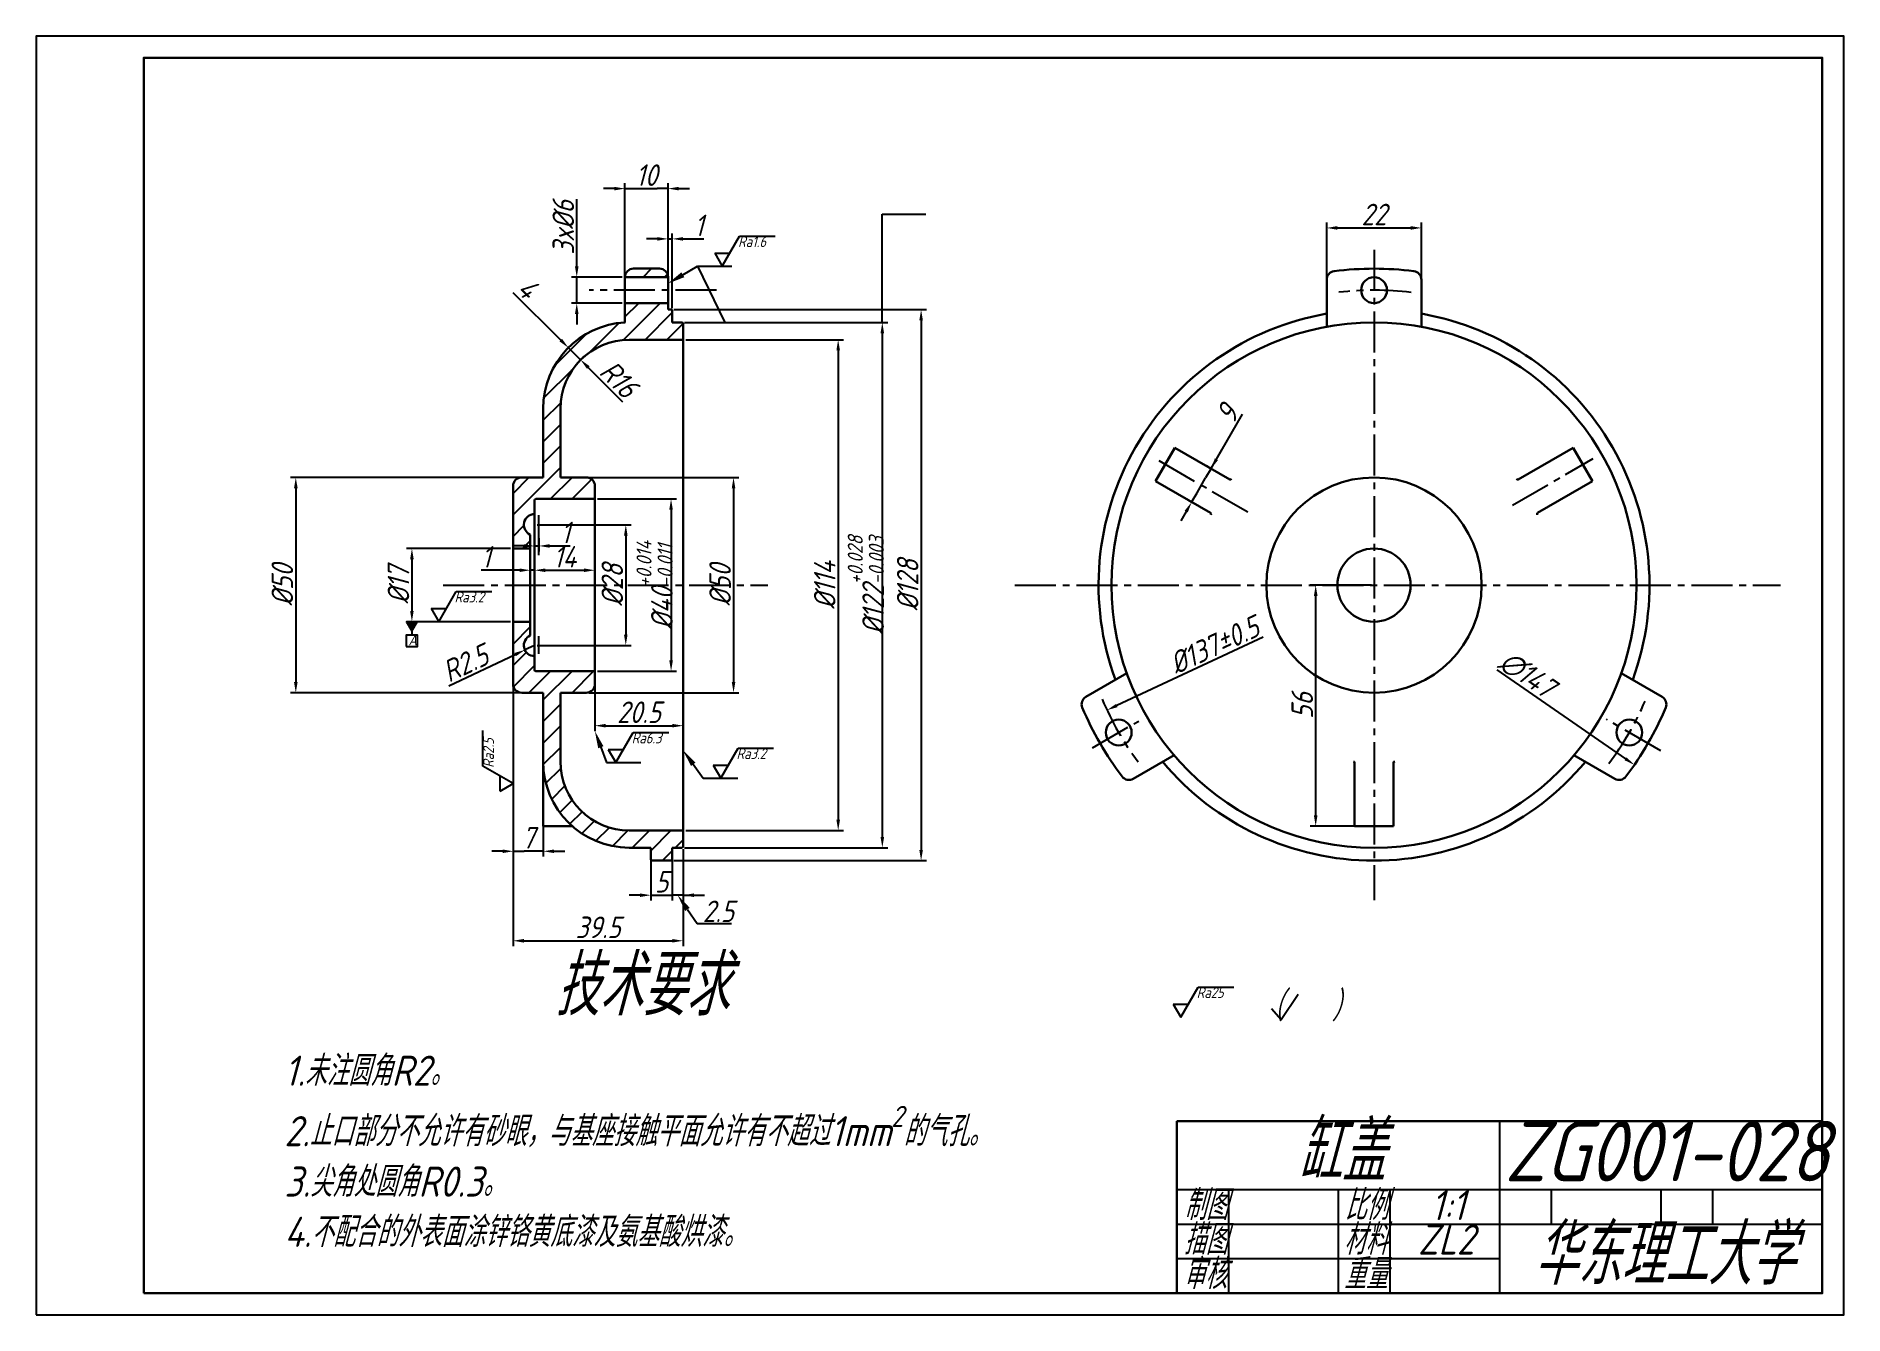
# Model space of a CAD drawing. Header units: millimetres. Extents: x 0 to 420, y 0 to 297.
import ezdxf
from ezdxf import colors
from ezdxf.entities.mleader import LeaderData, LeaderLine
from ezdxf.math import Vec2, Vec3

# ---------------------------------------------------------------- set-up
doc = ezdxf.new("R2010")
doc.units = ezdxf.units.MM
doc.linetypes.add('CENTER2', pattern=[28.575, 19.05, -3.175, 3.175, -3.175])
for name, color, linetype in [('尺寸', 5, 'Continuous'), ('点划线', 4, 'CENTER2'), ('细实线', 1, 'Continuous')]:
    doc.layers.add(name, color=color, linetype=linetype)
doc.layers.add('粗实线', color=7, linetype='Continuous', lineweight=30)
doc.styles.get("Standard").update_dxf_attribs({"font": 'arial.ttf'})
doc.styles.add('WZYS_1_10152144', font='gbeitc.shx', dxfattribs={"bigfont": 'gbcbig.shx'})
doc.dimstyles.new('BZYS_1_10152144', dxfattribs={"dimtxt": 5, "dimasz": 2.5, "dimexe": 1.25, "dimexo": 0.625, "dimtad": 1, "dimdec": 0, "dimdsep": 46, "dimtxsty": 'WZYS_1_10152144', "dimcen": 2.5, "dimadec": 0, "dimazin": 0, "dimtfac": 1, "dimtdec": 0, "dimtmove": 0, "dimatfit": 3, "dimfxl": 1, "dimarcsym": 0})

# ---------------------------------------------------------------- blocks, each defined once
blk = doc.blocks.new('*U4')
at = {"layer": '粗实线', "ltscale": 0.5}
for p, q in [((-4.5, -7.5), (-4.5, 7.2)), ((4.5, -7.5), (4.5, 7.2)), ((-4.5, -7.5), (4.5, -7.5))]:
    blk.add_line(p, q, dxfattribs=at)
for centre, start, end in [((-4.8, 7.2), 0, 90), ((4.8, 7.2), 90, 180)]:
    blk.add_arc(centre, 0.3, start, end, dxfattribs=at)
blk = doc.blocks.new('*U5')
at = {"layer": '粗实线', "color": 0, "linetype": 'ByBlock', "lineweight": -2, "transparency": 16777216}
for p, rotation in [((268.84, 193.75), 240), ((352.84, 193.75), 120)]:
    blk.add_blockref('*U4', p, dxfattribs=dict(at, rotation=rotation))
blk.add_blockref('*U4', (310.84, 121), dxfattribs=at)
blk = doc.blocks.new('*D6')
at = {"layer": 'Defpoints', "color": 0, "ltscale": 0.5, "transparency": 16777216}
for p in [(321.84, 252.46), (299.84, 238.96), (321.84, 238.96)]:
    blk.add_point(p, dxfattribs=at)
at = {"layer": '尺寸', "color": 0, "lineweight": -2, "ltscale": 0.5, "transparency": 16777216}
for p, q in [((299.84, 239.58), (299.84, 253.71)), ((302.34, 252.46), (319.34, 252.46)), ((321.84, 239.58), (321.84, 253.71))]:
    blk.add_line(p, q, dxfattribs=at)
at = {"layer": '尺寸', "color": 0, "ltscale": 0.5, "transparency": 16777216}
for points in [[(302.34, 252.88), (302.34, 252.04), (299.84, 252.46)], [(319.34, 252.88), (319.34, 252.04), (321.84, 252.46)]]:
    blk.add_solid(points, dxfattribs=at)
at = {"layer": '尺寸', "color": 0, "ltscale": 0.5, "transparency": 16777216, "insert": (310.84, 255.58), "char_height": 5, "attachment_point": 5, "style": 'WZYS_1_10152144'}
blk.add_mtext('22', dxfattribs=at)
blk = doc.blocks.new('*D9')
at = {"layer": 'Defpoints', "color": 0, "ltscale": 0.5, "transparency": 16777216}
for p in [(273.72, 196.12), (268.47, 188.76), (269.22, 188.33)]:
    blk.add_point(p, dxfattribs=at)
at = {"layer": '尺寸', "color": 0, "lineweight": -2, "ltscale": 0.5, "transparency": 16777216}
for p, q in [((272.97, 196.55), (280.27, 209.19)), ((274.22, 198.72), (275.47, 200.88)), ((269.72, 190.92), (271.72, 194.39)), ((272.97, 196.55), (271.72, 194.39)), ((273.18, 196.43), (271.89, 197.18)), ((268.68, 188.64), (267.39, 189.38)), ((268.47, 188.76), (269.72, 190.92)), ((267.22, 186.59), (265.97, 184.43))]:
    blk.add_line(p, q, dxfattribs=at)
at = {"layer": '尺寸', "color": 0, "ltscale": 0.5, "transparency": 16777216}
for points in [[(273.86, 198.93), (274.58, 198.51), (272.97, 196.55)], [(266.86, 186.8), (267.58, 186.39), (268.47, 188.76)]]:
    blk.add_solid(points, dxfattribs=at)
at = {"layer": '尺寸', "color": 0, "ltscale": 0.5, "transparency": 16777216, "insert": (276.73, 209.3), "char_height": 5, "attachment_point": 5, "rotation": 60, "style": 'WZYS_1_10152144'}
blk.add_mtext('9', dxfattribs=at)
blk = doc.blocks.new('*D10')
at = {"layer": 'Defpoints', "color": 0, "ltscale": 0.5, "transparency": 16777216}
for p in [(372.88, 198.54), (248.8, 140.45)]:
    blk.add_point(p, dxfattribs=at)
at = {"layer": '尺寸', "color": 0, "lineweight": -2, "ltscale": 0.5, "transparency": 16777216}
blk.add_line((285.09, 157.44), (251.07, 141.51), dxfattribs=at)
at = {"layer": '尺寸', "color": 0, "ltscale": 0.5, "transparency": 16777216}
blk.add_solid([(250.89, 141.89), (251.24, 141.14), (248.8, 140.45)], dxfattribs=at)
at = {"layer": '尺寸', "color": 0, "ltscale": 0.5, "transparency": 16777216, "insert": (273.72, 155.57), "char_height": 5, "attachment_point": 5, "rotation": 25.0841, "style": 'WZYS_1_10152144'}
blk.add_mtext('%%C137%%P0.5', dxfattribs=at)
blk = doc.blocks.new('*D11')
at = {"layer": 'Defpoints', "color": 0, "ltscale": 0.5, "transparency": 16777216}
for p in [(297.29, 169.5), (310.84, 169.5), (310.84, 113.5)]:
    blk.add_point(p, dxfattribs=at)
at = {"layer": '尺寸', "color": 0, "lineweight": -2, "ltscale": 0.5, "transparency": 16777216}
for p, q in [((310.22, 169.5), (296.04, 169.5)), ((297.29, 116), (297.29, 167)), ((310.22, 113.5), (296.04, 113.5))]:
    blk.add_line(p, q, dxfattribs=at)
at = {"layer": '尺寸', "color": 0, "ltscale": 0.5, "transparency": 16777216}
for points in [[(296.87, 167), (297.71, 167), (297.29, 169.5)], [(296.87, 116), (297.71, 116), (297.29, 113.5)]]:
    blk.add_solid(points, dxfattribs=at)
at = {"layer": '尺寸', "color": 0, "ltscale": 0.5, "transparency": 16777216, "insert": (294.16, 141.5), "char_height": 5, "attachment_point": 5, "rotation": 90, "style": 'WZYS_1_10152144'}
blk.add_mtext('56', dxfattribs=at)
blk = doc.blocks.new('*D12')
at = {"layer": 'Defpoints', "color": 0, "ltscale": 0.5, "transparency": 16777216}
for p in [(250.35, 211.25), (371.33, 127.74)]:
    blk.add_point(p, dxfattribs=at)
at = {"layer": '尺寸', "color": 0, "lineweight": -2, "ltscale": 0.5, "transparency": 16777216}
blk.add_line((339.39, 149.79), (369.27, 129.16), dxfattribs=at)
at = {"layer": '尺寸', "color": 0, "ltscale": 0.5, "transparency": 16777216}
blk.add_solid([(369.51, 129.5), (369.04, 128.82), (371.33, 127.74)], dxfattribs=at)
at = {"layer": '尺寸', "color": 0, "ltscale": 0.5, "transparency": 16777216, "insert": (346.39, 148.75), "char_height": 5, "attachment_point": 5, "rotation": 325.3826, "style": 'WZYS_1_10152144'}
blk.add_mtext('∅147', dxfattribs=at)
blk = doc.blocks.new('表面粗糙度')
at = {"layer": '尺寸', "ltscale": 0.5}
for p, q in [((0, 0), (4.04, 7)), ((4.04, 7), (12.31, 7)), ((-1.75, 3.03), (1.75, 3.03)), ((-1.75, 3.03), (0, 0))]:
    blk.add_line(p, q, dxfattribs=at)
at = {"layer": '尺寸', "ltscale": 0.5, "style": 'WZYS_1_10152144'}
blk.add_attdef('RA', (3.68, 4.46), '', height=2.5, dxfattribs=at)
blk = doc.blocks.new('*D14')
at = {"layer": 'Defpoints', "color": 0, "ltscale": 0.5, "transparency": 16777216}
for p in [(146.81, 261.59), (136.81, 238), (146.81, 238)]:
    blk.add_point(p, dxfattribs=at)
at = {"layer": '尺寸', "color": 0, "lineweight": -2, "ltscale": 0.5, "transparency": 16777216}
for p, q in [((134.31, 261.59), (131.81, 261.59)), ((136.81, 238.62), (136.81, 262.84)), ((136.81, 261.59), (139.31, 261.59)), ((139.31, 261.59), (144.31, 261.59)), ((146.81, 261.59), (144.31, 261.59)), ((146.81, 238.62), (146.81, 262.84)), ((149.31, 261.59), (151.81, 261.59))]:
    blk.add_line(p, q, dxfattribs=at)
at = {"layer": '尺寸', "color": 0, "ltscale": 0.5, "transparency": 16777216}
for points in [[(134.31, 262.01), (134.31, 261.17), (136.81, 261.59)], [(149.31, 262.01), (149.31, 261.17), (146.81, 261.59)]]:
    blk.add_solid(points, dxfattribs=at)
at = {"layer": '尺寸', "color": 0, "ltscale": 0.5, "transparency": 16777216, "insert": (141.81, 264.72), "char_height": 5, "attachment_point": 5, "style": 'WZYS_1_10152144'}
blk.add_mtext('10', dxfattribs=at)
blk = doc.blocks.new('*D15')
at = {"layer": 'Defpoints', "color": 0, "ltscale": 0.5, "transparency": 16777216}
for p in [(146.81, 249.91), (146.81, 234.19), (147.81, 233.2)]:
    blk.add_point(p, dxfattribs=at)
at = {"layer": '尺寸', "color": 0, "lineweight": -2, "ltscale": 0.5, "transparency": 16777216}
for p, q in [((144.31, 249.91), (141.81, 249.91)), ((146.81, 234.81), (146.81, 251.16)), ((146.81, 249.91), (147.81, 249.91)), ((147.81, 233.82), (147.81, 251.16)), ((150.31, 249.91), (155.1, 249.91))]:
    blk.add_line(p, q, dxfattribs=at)
at = {"layer": '尺寸', "color": 0, "ltscale": 0.5, "transparency": 16777216}
for points in [[(144.31, 250.33), (144.31, 249.5), (146.81, 249.91)], [(150.31, 250.33), (150.31, 249.5), (147.81, 249.91)]]:
    blk.add_solid(points, dxfattribs=at)
at = {"layer": '尺寸', "color": 0, "ltscale": 0.5, "transparency": 16777216, "insert": (153.96, 253.04), "char_height": 5, "attachment_point": 5, "style": 'WZYS_1_10152144'}
blk.add_mtext('1', dxfattribs=at)
blk = doc.blocks.new('*D16')
at = {"layer": 'Defpoints', "color": 0, "ltscale": 0.5, "transparency": 16777216}
for p in [(136.81, 241), (125.6, 235), (136.81, 235)]:
    blk.add_point(p, dxfattribs=at)
at = {"layer": '尺寸', "color": 0, "lineweight": -2, "ltscale": 0.5, "transparency": 16777216}
for p, q in [((125.6, 243.5), (125.6, 259.12)), ((136.19, 241), (124.35, 241)), ((125.6, 235), (125.6, 241)), ((136.19, 235), (124.35, 235)), ((125.6, 232.5), (125.6, 230))]:
    blk.add_line(p, q, dxfattribs=at)
at = {"layer": '尺寸', "color": 0, "ltscale": 0.5, "transparency": 16777216}
for points in [[(125.19, 243.5), (126.02, 243.5), (125.6, 241)], [(125.19, 232.5), (126.02, 232.5), (125.6, 235)]]:
    blk.add_solid(points, dxfattribs=at)
at = {"layer": '尺寸', "color": 0, "ltscale": 0.5, "transparency": 16777216, "insert": (122.48, 252.56), "char_height": 5, "attachment_point": 5, "rotation": 90, "style": 'WZYS_1_10152144'}
blk.add_mtext('3x%%C6', dxfattribs=at)
blk = doc.blocks.new('*D17')
at = {"layer": 'Defpoints', "color": 0, "ltscale": 0.5, "transparency": 16777216}
for p in [(126.52, 221.83), (137.81, 210.5)]:
    blk.add_point(p, dxfattribs=at)
at = {"layer": '尺寸', "color": 0, "lineweight": -2, "ltscale": 0.5, "transparency": 16777216}
blk.add_line((136.3, 212.02), (128.29, 220.06), dxfattribs=at)
at = {"layer": '尺寸', "color": 0, "ltscale": 0.5, "transparency": 16777216}
blk.add_solid([(128.58, 220.36), (127.99, 219.77), (126.52, 221.83)], dxfattribs=at)
at = {"layer": '尺寸', "color": 0, "ltscale": 0.5, "transparency": 16777216, "insert": (135.39, 217.36), "char_height": 5, "attachment_point": 5, "rotation": 314.8691, "style": 'WZYS_1_10152144'}
blk.add_mtext('R16', dxfattribs=at)
blk = doc.blocks.new('*D18')
at = {"layer": 'Defpoints', "color": 0, "ltscale": 0.5, "transparency": 16777216}
for p in [(123.67, 224.63), (123.67, 224.63), (126.5, 221.81)]:
    blk.add_point(p, dxfattribs=at)
at = {"layer": '尺寸', "color": 0, "lineweight": -2, "ltscale": 0.5, "transparency": 16777216}
for p, q in [((121.9, 226.4), (110.85, 237.42)), ((126.5, 221.81), (123.67, 224.63)), ((124.11, 225.08), (124.55, 225.52)), ((126.94, 222.25), (127.38, 222.69)), ((128.27, 220.04), (130.04, 218.28))]:
    blk.add_line(p, q, dxfattribs=at)
at = {"layer": '尺寸', "color": 0, "ltscale": 0.5, "transparency": 16777216}
for points in [[(122.19, 226.69), (121.6, 226.1), (123.67, 224.63)], [(128.56, 220.34), (127.97, 219.75), (126.5, 221.81)]]:
    blk.add_solid(points, dxfattribs=at)
at = {"layer": '尺寸', "color": 0, "ltscale": 0.5, "transparency": 16777216, "insert": (114.23, 238.46), "char_height": 5, "attachment_point": 5, "rotation": 315.069, "style": 'WZYS_1_10152144'}
blk.add_mtext('4', dxfattribs=at)
blk = doc.blocks.new('*D19')
at = {"layer": 'Defpoints', "color": 0, "ltscale": 0.5, "transparency": 16777216}
for p in [(147.51, 233.5), (147.51, 105.5), (205.61, 105.5)]:
    blk.add_point(p, dxfattribs=at)
at = {"layer": '尺寸', "color": 0, "lineweight": -2, "ltscale": 0.5, "transparency": 16777216}
for p, q in [((148.14, 233.5), (206.86, 233.5)), ((205.61, 231), (205.61, 108)), ((148.14, 105.5), (206.86, 105.5))]:
    blk.add_line(p, q, dxfattribs=at)
at = {"layer": '尺寸', "color": 0, "ltscale": 0.5, "transparency": 16777216}
for points in [[(205.2, 231), (206.03, 231), (205.61, 233.5)], [(205.2, 108), (206.03, 108), (205.61, 105.5)]]:
    blk.add_solid(points, dxfattribs=at)
at = {"layer": '尺寸', "color": 0, "ltscale": 0.5, "transparency": 16777216, "insert": (202.49, 169.5), "char_height": 5, "attachment_point": 5, "rotation": 90, "style": 'WZYS_1_10152144'}
blk.add_mtext('%%C128', dxfattribs=at)
blk = doc.blocks.new('*D20')
at = {"layer": 'Defpoints', "color": 0, "ltscale": 0.5, "transparency": 16777216}
for p in [(150.01, 230.5), (150.01, 108.5), (196.6, 108.5)]:
    blk.add_point(p, dxfattribs=at)
at = {"layer": '尺寸', "color": 0, "lineweight": -2, "ltscale": 0.5, "transparency": 16777216}
for p, q in [((150.64, 230.5), (197.85, 230.5)), ((196.6, 228), (196.6, 111)), ((150.64, 108.5), (197.85, 108.5))]:
    blk.add_line(p, q, dxfattribs=at)
at = {"layer": '尺寸', "color": 0, "ltscale": 0.5, "transparency": 16777216}
for points in [[(196.18, 228), (197.01, 228), (196.6, 230.5)], [(196.18, 111), (197.01, 111), (196.6, 108.5)]]:
    blk.add_solid(points, dxfattribs=at)
at = {"layer": '尺寸', "color": 0, "ltscale": 0.5, "transparency": 16777216, "insert": (192.76, 169.5), "char_height": 5, "attachment_point": 5, "rotation": 90, "style": 'WZYS_1_10152144'}
blk.add_mtext('%%C122{\\H0.7x;\\S+0.028^ -0.003;}', dxfattribs=at)
blk = doc.blocks.new('*D21')
at = {"layer": 'Defpoints', "color": 0, "ltscale": 0.5, "transparency": 16777216}
for p in [(150.31, 226.5), (150.31, 112.5), (186.34, 112.5)]:
    blk.add_point(p, dxfattribs=at)
at = {"layer": '尺寸', "color": 0, "lineweight": -2, "ltscale": 0.5, "transparency": 16777216}
for p, q in [((150.94, 226.5), (187.59, 226.5)), ((186.34, 224), (186.34, 115)), ((150.94, 112.5), (187.59, 112.5))]:
    blk.add_line(p, q, dxfattribs=at)
at = {"layer": '尺寸', "color": 0, "ltscale": 0.5, "transparency": 16777216}
for points in [[(185.93, 224), (186.76, 224), (186.34, 226.5)], [(185.93, 115), (186.76, 115), (186.34, 112.5)]]:
    blk.add_solid(points, dxfattribs=at)
at = {"layer": '尺寸', "color": 0, "ltscale": 0.5, "transparency": 16777216, "insert": (183.22, 169.5), "char_height": 5, "attachment_point": 5, "rotation": 90, "style": 'WZYS_1_10152144'}
blk.add_mtext('%%C114', dxfattribs=at)
blk = doc.blocks.new('*D22')
at = {"layer": 'Defpoints', "color": 0, "ltscale": 0.5, "transparency": 16777216}
for p in [(127.81, 194.5), (127.81, 144.5), (162.03, 144.5)]:
    blk.add_point(p, dxfattribs=at)
at = {"layer": '尺寸', "color": 0, "lineweight": -2, "ltscale": 0.5, "transparency": 16777216}
for p, q in [((128.44, 194.5), (163.28, 194.5)), ((162.03, 192), (162.03, 147)), ((128.44, 144.5), (163.28, 144.5))]:
    blk.add_line(p, q, dxfattribs=at)
at = {"layer": '尺寸', "color": 0, "ltscale": 0.5, "transparency": 16777216}
for points in [[(161.62, 192), (162.45, 192), (162.03, 194.5)], [(161.62, 147), (162.45, 147), (162.03, 144.5)]]:
    blk.add_solid(points, dxfattribs=at)
at = {"layer": '尺寸', "color": 0, "ltscale": 0.5, "transparency": 16777216, "insert": (158.91, 169.5), "char_height": 5, "attachment_point": 5, "rotation": 90, "style": 'WZYS_1_10152144'}
blk.add_mtext('%%C50', dxfattribs=at)
blk = doc.blocks.new('*D23')
at = {"layer": 'Defpoints', "color": 0, "ltscale": 0.5, "transparency": 16777216}
for p in [(129.81, 189.5), (129.81, 149.5), (147.52, 149.5)]:
    blk.add_point(p, dxfattribs=at)
at = {"layer": '尺寸', "color": 0, "lineweight": -2, "ltscale": 0.5, "transparency": 16777216}
for p, q in [((130.44, 189.5), (148.77, 189.5)), ((147.52, 187), (147.52, 152)), ((130.44, 149.5), (148.77, 149.5))]:
    blk.add_line(p, q, dxfattribs=at)
at = {"layer": '尺寸', "color": 0, "ltscale": 0.5, "transparency": 16777216}
for points in [[(147.1, 187), (147.93, 187), (147.52, 189.5)], [(147.1, 152), (147.93, 152), (147.52, 149.5)]]:
    blk.add_solid(points, dxfattribs=at)
at = {"layer": '尺寸', "color": 0, "ltscale": 0.5, "transparency": 16777216, "insert": (143.68, 169.5), "char_height": 5, "attachment_point": 5, "rotation": 90, "style": 'WZYS_1_10152144'}
blk.add_mtext('%%C40{\\H0.7x;\\S+0.014^ -0.011;}', dxfattribs=at)
blk = doc.blocks.new('*D24')
at = {"layer": 'Defpoints', "color": 0, "ltscale": 0.5, "transparency": 16777216}
for p in [(115.81, 183.5), (115.81, 155.5), (137, 155.5)]:
    blk.add_point(p, dxfattribs=at)
at = {"layer": '尺寸', "color": 0, "lineweight": -2, "ltscale": 0.5, "transparency": 16777216}
for p, q in [((116.44, 183.5), (138.25, 183.5)), ((137, 181), (137, 158)), ((116.44, 155.5), (138.25, 155.5))]:
    blk.add_line(p, q, dxfattribs=at)
at = {"layer": '尺寸', "color": 0, "ltscale": 0.5, "transparency": 16777216}
for points in [[(136.58, 181), (137.41, 181), (137, 183.5)], [(136.58, 158), (137.41, 158), (137, 155.5)]]:
    blk.add_solid(points, dxfattribs=at)
at = {"layer": '尺寸', "color": 0, "ltscale": 0.5, "transparency": 16777216, "insert": (133.87, 169.5), "char_height": 5, "attachment_point": 5, "rotation": 90, "style": 'WZYS_1_10152144'}
blk.add_mtext('%%C28', dxfattribs=at)
blk = doc.blocks.new('*D25')
at = {"layer": 'Defpoints', "color": 0, "ltscale": 0.5, "transparency": 16777216}
for p in [(115.81, 173.59), (129.81, 173.59), (129.81, 172.95)]:
    blk.add_point(p, dxfattribs=at)
at = {"layer": '尺寸', "color": 0, "lineweight": -2, "ltscale": 0.5, "transparency": 16777216}
for p, q in [((115.81, 172.96), (115.81, 171.7)), ((118.31, 172.95), (127.31, 172.95)), ((129.81, 172.96), (129.81, 171.7))]:
    blk.add_line(p, q, dxfattribs=at)
at = {"layer": '尺寸', "color": 0, "ltscale": 0.5, "transparency": 16777216}
for points in [[(118.31, 173.36), (118.31, 172.53), (115.81, 172.95)], [(127.31, 173.36), (127.31, 172.53), (129.81, 172.95)]]:
    blk.add_solid(points, dxfattribs=at)
at = {"layer": '尺寸', "color": 0, "ltscale": 0.5, "transparency": 16777216, "insert": (122.81, 176.07), "char_height": 5, "attachment_point": 5, "style": 'WZYS_1_10152144'}
blk.add_mtext('14', dxfattribs=at)
blk = doc.blocks.new('*D26')
at = {"layer": 'Defpoints', "color": 0, "ltscale": 0.5, "transparency": 16777216}
for p in [(114.81, 172.95), (114.81, 172.95), (115.81, 172.95)]:
    blk.add_point(p, dxfattribs=at)
at = {"layer": '尺寸', "color": 0, "lineweight": -2, "ltscale": 0.5, "transparency": 16777216}
for p, q in [((112.31, 172.95), (103.38, 172.95)), ((114.81, 173.57), (114.81, 174.2)), ((115.81, 172.95), (114.81, 172.95)), ((115.81, 173.57), (115.81, 174.2)), ((118.31, 172.95), (120.81, 172.95))]:
    blk.add_line(p, q, dxfattribs=at)
at = {"layer": '尺寸', "color": 0, "ltscale": 0.5, "transparency": 16777216}
for points in [[(112.31, 173.36), (112.31, 172.53), (114.81, 172.95)], [(118.31, 173.36), (118.31, 172.53), (115.81, 172.95)]]:
    blk.add_solid(points, dxfattribs=at)
at = {"layer": '尺寸', "color": 0, "ltscale": 0.5, "transparency": 16777216, "insert": (104.53, 176.07), "char_height": 5, "attachment_point": 5, "style": 'WZYS_1_10152144'}
blk.add_mtext('1', dxfattribs=at)
blk = doc.blocks.new('*D27')
at = {"layer": 'Defpoints', "color": 0, "ltscale": 0.5, "transparency": 16777216}
for p in [(110.81, 178), (87.3, 161), (110.81, 161)]:
    blk.add_point(p, dxfattribs=at)
at = {"layer": '尺寸', "color": 0, "lineweight": -2, "ltscale": 0.5, "transparency": 16777216}
for p, q in [((110.19, 178), (86.05, 178)), ((87.3, 175.5), (87.3, 163.5)), ((110.19, 161), (86.05, 161))]:
    blk.add_line(p, q, dxfattribs=at)
at = {"layer": '尺寸', "color": 0, "ltscale": 0.5, "transparency": 16777216}
for points in [[(86.89, 175.5), (87.72, 175.5), (87.3, 178)], [(86.89, 163.5), (87.72, 163.5), (87.3, 161)]]:
    blk.add_solid(points, dxfattribs=at)
at = {"layer": '尺寸', "color": 0, "ltscale": 0.5, "transparency": 16777216, "insert": (84.18, 169.5), "char_height": 5, "attachment_point": 5, "rotation": 90, "style": 'WZYS_1_10152144'}
blk.add_mtext('%%C17', dxfattribs=at)
blk = doc.blocks.new('*D28')
at = {"layer": 'Defpoints', "color": 0, "ltscale": 0.5, "transparency": 16777216}
for p in [(115.81, 155.5), (113.55, 154.43)]:
    blk.add_point(p, dxfattribs=at)
at = {"layer": '尺寸', "color": 0, "lineweight": -2, "ltscale": 0.5, "transparency": 16777216}
for p, q in [((115.81, 155.5), (113.55, 154.43)), ((95.91, 146.1), (111.29, 153.36))]:
    blk.add_line(p, q, dxfattribs=at)
at = {"layer": '尺寸', "color": 0, "ltscale": 0.5, "transparency": 16777216}
blk.add_solid([(111.11, 153.74), (111.47, 152.98), (113.55, 154.43)], dxfattribs=at)
at = {"layer": '尺寸', "color": 0, "ltscale": 0.5, "transparency": 16777216, "insert": (99.71, 151.35), "char_height": 5, "attachment_point": 5, "rotation": 25.2624, "style": 'WZYS_1_10152144'}
blk.add_mtext('R2.5', dxfattribs=at)
blk = doc.blocks.new('*D29')
at = {"layer": 'Defpoints', "color": 0, "ltscale": 0.5, "transparency": 16777216}
for p in [(110.86, 146.05), (117.81, 115.62), (110.86, 107.67)]:
    blk.add_point(p, dxfattribs=at)
at = {"layer": '尺寸', "color": 0, "lineweight": -2, "ltscale": 0.5, "transparency": 16777216}
for p, q in [((110.86, 145.42), (110.86, 106.42)), ((117.81, 114.99), (117.81, 106.42)), ((108.36, 107.67), (105.86, 107.67)), ((110.86, 107.67), (113.36, 107.67)), ((115.31, 107.67), (113.36, 107.67)), ((117.81, 107.67), (115.31, 107.67)), ((120.31, 107.67), (122.81, 107.67))]:
    blk.add_line(p, q, dxfattribs=at)
at = {"layer": '尺寸', "color": 0, "ltscale": 0.5, "transparency": 16777216}
for points in [[(108.36, 108.09), (108.36, 107.26), (110.86, 107.67)], [(120.31, 108.09), (120.31, 107.26), (117.81, 107.67)]]:
    blk.add_solid(points, dxfattribs=at)
at = {"layer": '尺寸', "color": 0, "ltscale": 0.5, "transparency": 16777216, "insert": (114.34, 110.8), "char_height": 5, "attachment_point": 5, "style": 'WZYS_1_10152144'}
blk.add_mtext('7', dxfattribs=at)
blk = doc.blocks.new('*D30')
at = {"layer": 'Defpoints', "color": 0, "ltscale": 0.5, "transparency": 16777216}
for p in [(110.81, 146.5), (150.31, 108.8), (150.31, 86.88)]:
    blk.add_point(p, dxfattribs=at)
at = {"layer": '尺寸', "color": 0, "lineweight": -2, "ltscale": 0.5, "transparency": 16777216}
for p, q in [((110.81, 145.87), (110.81, 85.63)), ((150.31, 108.17), (150.31, 85.63)), ((113.31, 86.88), (147.81, 86.88))]:
    blk.add_line(p, q, dxfattribs=at)
at = {"layer": '尺寸', "color": 0, "ltscale": 0.5, "transparency": 16777216}
for points in [[(113.31, 87.3), (113.31, 86.47), (110.81, 86.88)], [(147.81, 87.3), (147.81, 86.47), (150.31, 86.88)]]:
    blk.add_solid(points, dxfattribs=at)
at = {"layer": '尺寸', "color": 0, "ltscale": 0.5, "transparency": 16777216, "insert": (130.56, 90.01), "char_height": 5, "attachment_point": 5, "style": 'WZYS_1_10152144'}
blk.add_mtext('39.5', dxfattribs=at)
blk = doc.blocks.new('*D33')
at = {"layer": 'Defpoints', "color": 0, "ltscale": 0.5, "transparency": 16777216}
for p in [(129.81, 147.63), (150.31, 147.63), (150.31, 136.84)]:
    blk.add_point(p, dxfattribs=at)
at = {"layer": '尺寸', "color": 0, "lineweight": -2, "ltscale": 0.5, "transparency": 16777216}
for p, q in [((129.81, 147), (129.81, 135.59)), ((150.31, 147), (150.31, 135.59)), ((132.31, 136.84), (147.81, 136.84))]:
    blk.add_line(p, q, dxfattribs=at)
at = {"layer": '尺寸', "color": 0, "ltscale": 0.5, "transparency": 16777216}
for points in [[(132.31, 137.26), (132.31, 136.43), (129.81, 136.84)], [(147.81, 137.26), (147.81, 136.43), (150.31, 136.84)]]:
    blk.add_solid(points, dxfattribs=at)
at = {"layer": '尺寸', "color": 0, "ltscale": 0.5, "transparency": 16777216, "insert": (140.06, 139.97), "char_height": 5, "attachment_point": 5, "style": 'WZYS_1_10152144'}
blk.add_mtext('20.5', dxfattribs=at)
blk = doc.blocks.new('*D34')
at = {"layer": 'Defpoints', "color": 0, "ltscale": 0.5, "transparency": 16777216}
for p in [(115.31, 194.5), (60.33, 144.5), (115.31, 144.5)]:
    blk.add_point(p, dxfattribs=at)
at = {"layer": '尺寸', "color": 0, "lineweight": -2, "ltscale": 0.5, "transparency": 16777216}
for p, q in [((114.69, 194.5), (59.08, 194.5)), ((60.33, 192), (60.33, 147)), ((114.69, 144.5), (59.08, 144.5))]:
    blk.add_line(p, q, dxfattribs=at)
at = {"layer": '尺寸', "color": 0, "ltscale": 0.5, "transparency": 16777216}
for points in [[(59.91, 192), (60.75, 192), (60.33, 194.5)], [(59.91, 147), (60.75, 147), (60.33, 144.5)]]:
    blk.add_solid(points, dxfattribs=at)
at = {"layer": '尺寸', "color": 0, "ltscale": 0.5, "transparency": 16777216, "insert": (57.2, 169.5), "char_height": 5, "attachment_point": 5, "rotation": 90, "style": 'WZYS_1_10152144'}
blk.add_mtext('%%C50', dxfattribs=at)
blk = doc.blocks.new('*D35')
at = {"layer": 'Defpoints', "color": 0, "ltscale": 0.5, "transparency": 16777216}
for p in [(115.81, 181), (116.81, 181), (116.81, 178.59)]:
    blk.add_point(p, dxfattribs=at)
at = {"layer": '尺寸', "color": 0, "lineweight": -2, "ltscale": 0.5, "transparency": 16777216}
for p, q in [((113.31, 178.59), (110.81, 178.59)), ((115.81, 180.37), (115.81, 177.34)), ((115.81, 178.59), (116.81, 178.59)), ((116.81, 180.37), (116.81, 177.34)), ((119.31, 178.59), (124.1, 178.59))]:
    blk.add_line(p, q, dxfattribs=at)
at = {"layer": '尺寸', "color": 0, "ltscale": 0.5, "transparency": 16777216}
for points in [[(113.31, 179.01), (113.31, 178.18), (115.81, 178.59)], [(119.31, 179.01), (119.31, 178.18), (116.81, 178.59)]]:
    blk.add_solid(points, dxfattribs=at)
at = {"layer": '尺寸', "color": 0, "ltscale": 0.5, "transparency": 16777216, "insert": (122.96, 181.72), "char_height": 5, "attachment_point": 5, "style": 'WZYS_1_10152144'}
blk.add_mtext('1', dxfattribs=at)

msp = doc.modelspace()

# ---------------------------------------------------------------- hatches: boundary and pattern name
at = {"layer": '尺寸', "ltscale": 0.5}
h = msp.add_hatch(color=256, dxfattribs=at)
h.dxf.hatch_style = 1
h.paths.add_polyline_path([(88.53, 161), (86.08, 161), (87.3, 158.88)])
at = {"layer": '细实线', "ltscale": 0.5}
h = msp.add_hatch(dxfattribs=at)
h.set_pattern_fill('JIS_WOOD', color=256, scale=5)
h.paths.add_polyline_path([(146.81, 241, 0.414214), (144.81, 243), (138.81, 243, 0.414214), (136.81, 241)])
h.paths.add_polyline_path([(117.81, 144.5), (117.81, 128.5, 0.414214), (137.81, 108.5), (142.81, 108.5), (142.81, 105.8, 0.414214), (143.11, 105.5), (147.51, 105.5, 0.414214), (147.81, 105.8), (147.81, 108.5), (150.01, 108.5, 0.414214), (150.31, 108.8), (150.31, 112.5), (137.81, 112.5, -0.414214), (121.81, 128.5), (121.81, 144.5), (127.81, 144.5, 0.414214), (129.81, 146.5), (129.81, 149.5), (116.11, 149.5, -0.414214), (115.81, 149.8), (115.81, 153, -0.812836), (114.81, 157.79), (114.81, 161), (110.81, 161), (110.81, 146.5, 0.414214), (112.81, 144.5)])
h.paths.add_polyline_path([(136.81, 235), (136.81, 230.5, 0.399275), (117.81, 210.46), (117.81, 194.5), (112.81, 194.5, 0.414214), (110.81, 192.5), (110.81, 178), (114.81, 178), (114.81, 181.2, -0.812836), (115.81, 186), (115.81, 189.2, -0.414214), (116.11, 189.5), (129.81, 189.5), (129.81, 192.5, 0.414214), (127.81, 194.5), (121.81, 194.5), (121.81, 210.5, -0.414214), (137.81, 226.5), (150.31, 226.5), (150.31, 230.2, 0.414214), (150.01, 230.5), (147.81, 230.5), (147.81, 233.2, 0.414214), (147.51, 233.5), (146.81, 233.5), (146.81, 235)])

# ---------------------------------------------------------------- linework, layer by layer
at = {"ltscale": 0.5}
for p, q in [((340, 45), (340, 5)), ((415, 29), (265, 29)), ((277, 29), (277, 5)), ((302.5, 29), (302.5, 5)), ((314.5, 29), (314.5, 5)), ((352, 29), (352, 21)), ((377.5, 29), (377.5, 21)), ((389.5, 29), (389.5, 21)), ((415, 21), (265, 21)), ((340, 13), (265, 13))]:
    msp.add_line(p, q, dxfattribs=at)
msp.add_lwpolyline([(0, 0), (420, 0), (420, 297), (0, 297)], close=True)
at = {"layer": '尺寸', "ltscale": 0.5}
for p, q in [((196.6, 230.5), (196.6, 255.63)), ((196.6, 255.63), (206.72, 255.63)), ((153.64, 243.57), (159.97, 230.5)), ((87.3, 158.88), (87.3, 157.88)), ((142.81, 106.52), (142.81, 96.22)), ((142.81, 105.46), (142.81, 96.22)), ((147.81, 106.52), (147.81, 96.22)), ((150.31, 105.46), (150.31, 96.22)), ((140.31, 97.47), (137.81, 97.47)), ((140.31, 97.47), (137.81, 97.47)), ((142.81, 97.47), (145.31, 97.47)), ((142.81, 97.47), (147.81, 97.47)), ((145.31, 97.47), (147.81, 97.47)), ((150.31, 97.47), (147.81, 97.47)), ((150.31, 97.47), (152.81, 97.47)), ((152.81, 97.47), (155.31, 97.47)), ((289.23, 68.63), (293.25, 74.46)), ((286.99, 71.13), (289.23, 68.63))]:
    msp.add_line(p, q, dxfattribs=at)
for points in [[(87.3, 158.88), (88.53, 161), (86.08, 161)], [(85.99, 155.25), (88.62, 155.25), (88.62, 157.88), (85.99, 157.88)]]:
    msp.add_lwpolyline(points, close=True, dxfattribs=at)
for points in [[(140.31, 97.88), (140.31, 97.05), (142.81, 97.47)], [(140.31, 97.88), (140.31, 97.05), (142.81, 97.47)], [(152.81, 97.88), (152.81, 97.05), (150.31, 97.47)]]:
    msp.add_solid(points, dxfattribs=at)
at = {"layer": '点划线', "ltscale": 0.5}
for p, q in [((310.84, 247.34), (310.84, 96.31)), ((158.06, 238), (128.46, 238)), ((281.51, 186.43), (259.69, 199.03)), ((342.99, 188.06), (361.78, 198.91)), ((94.57, 169.5), (170, 169.5)), ((227.41, 169.5), (405.28, 169.5)), ((245.42, 131.72), (256.17, 137.93)), ((377.44, 131.04), (364.83, 138.32))]:
    msp.add_line(p, q, dxfattribs=at)
for start, end in [(99.2408, 99.2408), (82.7681, 96.8435), (202.7681, 216.8435), (322.7681, 336.8435)]:
    msp.add_arc((310.84, 169.5), 68.5, start, end, dxfattribs=at)
at = {"layer": '粗实线', "ltscale": 0.5}
for p, q in [((146.81, 241), (136.81, 241)), ((136.81, 241), (136.81, 230.5)), ((144.81, 243), (138.81, 243)), ((146.81, 233.5), (146.81, 241)), ((299.84, 229.5), (299.84, 240.43)), ((321.84, 229.5), (321.84, 240.43)), ((146.81, 235), (136.81, 235)), ((147.51, 233.5), (146.81, 233.5)), ((147.81, 230.5), (147.81, 233.2)), ((150.01, 230.5), (147.81, 230.5)), ((150.31, 108.8), (150.31, 230.2)), ((150.31, 226.5), (137.81, 226.5)), ((117.81, 194.5), (117.81, 210.5)), ((121.81, 194.5), (121.81, 210.5)), ((117.81, 194.5), (112.81, 194.5)), ((127.81, 194.5), (121.81, 194.5)), ((110.81, 146.5), (110.81, 192.5)), ((115.81, 149.8), (115.81, 189.2)), ((129.81, 189.5), (116.11, 189.5)), ((129.81, 146.5), (129.81, 192.5)), ((114.81, 157.79), (114.81, 181.2)), ((110.81, 178), (114.81, 178)), ((110.81, 161), (114.81, 161)), ((129.81, 149.5), (116.11, 149.5)), ((253.38, 149.02), (243.91, 143.56)), ((368.3, 149.02), (377.77, 143.56)), ((117.81, 144.5), (112.81, 144.5)), ((117.81, 113.5), (117.81, 144.5)), ((121.81, 128.5), (121.81, 144.5)), ((127.81, 144.5), (121.81, 144.5)), ((264.38, 129.97), (254.91, 124.5)), ((357.3, 129.97), (366.77, 124.5)), ((124.58, 113.5), (117.81, 113.5)), ((150.31, 112.5), (137.81, 112.5)), ((142.81, 108.5), (137.81, 108.5)), ((142.81, 108.5), (142.81, 105.8)), ((143.11, 105.5), (147.51, 105.5)), ((150.01, 108.5), (147.81, 108.5)), ((147.81, 108.5), (147.81, 105.8)), ((265, 45), (265, 5)), ((415, 45), (265, 45))]:
    msp.add_line(p, q, dxfattribs=at)
msp.add_lwpolyline([(25, 5), (415, 5), (415, 292), (25, 292)], close=True, dxfattribs=at)
for centre, radius in [((310.84, 238), 3), ((310.84, 169.5), 61), ((310.84, 169.5), 25), ((310.84, 169.5), 8.5), ((251.52, 135.25), 3), ((370.16, 135.25), 3)]:
    msp.add_circle(centre, radius, dxfattribs=at)
for centre, radius, start, end in [((138.81, 241), 2, 90, 180), ((144.81, 241), 2, 0, 90), ((301.84, 240.43), 2, 97.2312, 180), ((310.84, 169.5), 73.5, 82.7688, 97.2312), ((319.84, 240.43), 2, 0, 82.7688), ((147.51, 233.2), 0.3, 0, 90), ((310.84, 169.5), 64, 99.8969, 200.1031), ((310.84, 169.5), 64, 339.8969, 80.1031), ((137.86, 210.48), 20.05, 92.9928, 179.9448), ((150.01, 230.2), 0.3, 0, 90), ((137.81, 210.5), 16, 90, 180), ((112.81, 192.5), 2, 90, 180), ((127.81, 192.5), 2, 0, 90), ((116.11, 189.2), 0.3, 90, 180), ((115.81, 183.5), 2.5, 90, 246.4218), ((115.81, 155.5), 2.5, 113.5782, 270), ((116.11, 149.8), 0.3, 180, 270), ((116.11, 149.8), 0.3, 180, 270), ((112.81, 146.5), 2, 180, 270), ((127.81, 146.5), 2, 270, 0), ((244.91, 141.82), 2, 120, 202.7688), ((376.77, 141.82), 2, 337.2312, 60), ((310.84, 169.5), 73.5, 202.7688, 217.2312), ((310.84, 169.5), 73.5, 322.7688, 337.2312), ((137.81, 128.5), 20, 180, 270), ((137.81, 128.5), 16, 180, 270), ((310.84, 169.5), 64, 219.8969, 320.1031), ((253.91, 126.24), 2, 217.2312, 300), ((367.77, 126.24), 2, 240, 322.7688), ((143.11, 105.8), 0.3, 180, 270), ((147.51, 105.8), 0.3, 270, 0), ((150.01, 108.8), 0.3, 270, 0)]:
    msp.add_arc(centre, radius, start, end, dxfattribs=at)
at = {"layer": '细实线', "ltscale": 0.5}
for p, q in [((116.81, 176.47), (116.81, 185.75)), ((116.81, 153.56), (116.81, 157.61))]:
    msp.add_line(p, q, dxfattribs=at)

# ---------------------------------------------------------------- block references
at = {"layer": '尺寸', "ltscale": 0.5}
for p, values in [((159.41, 243.57), {'RA': 'Ra1.6'}), ((93.53, 161), {'RA': 'Ra3.2'}), ((134.69, 128.28), {'RA': 'Ra6.3'}), ((159.04, 124.65), {'RA': 'Ra3.2'})]:
    msp.add_blockref('表面粗糙度', p, dxfattribs=at).add_auto_attribs(values)
at = {"layer": '尺寸', "ltscale": 0.5, "rotation": 90}
msp.add_blockref('表面粗糙度', (110.81, 123.38), dxfattribs=at).add_auto_attribs({'RA': 'Ra2.5'})
at = {"layer": '尺寸'}
msp.add_blockref('表面粗糙度', (265.96, 69.14), dxfattribs=at).add_auto_attribs({'RA': 'Ra25'})
at = {"layer": '粗实线'}
msp.add_blockref('*U5', (0, 0), dxfattribs=at)

# ---------------------------------------------------------------- texts
at = {"ltscale": 0.5, "attachment_point": 1, "style": 'WZYS_1_10152144'}
for s, width, insert, char_height in [('\\A1;\\pi62.898;技术要求{\\H0.5x;\\P\\pi0;1.未注圆角R2。\\P2.止口部分不允许有砂眼，与基座接触平面允许有不超过1mm\\H0.7x;\\S2^  ;\\H1.4286x;的气孔。\\P3.尖角处圆角R0.3。\\P4.不配合的外表面涂锌铬黄底漆及氨基酸烘漆。}', 165.1715, (57.66, 83.55), 14), ('\\pi28.081;缸盖', 75, (265, 45), 14), ('\\pi1.1875;ZG001-028', 75, (340, 45), 14), ('\\pi1.7151;制图', 12, (265, 29), 7), ('\\pi1.4835;比例', 12, (302.5, 29), 7), ('\\pi9.5417;1:1', 25.5, (314.5, 29), 7), ('\\pi1.6379;描图', 12, (265, 21), 7), ('\\pi1.2904;材料', 12, (302.5, 21), 7), ('\\pi6.5521;ZL2', 25.5, (314.5, 21), 7), ('\\pi7.9301;华东理工大学', 75, (340, 21), 14), ('\\pi1.4835;审核', 12, (265, 13), 7), ('\\pi1.329;重量', 12, (302.5, 13), 7)]:
    msp.add_mtext_dynamic_manual_height_columns(s, width=width, gutter_width=12.5, heights=[0], dxfattribs=dict(at, insert=insert, char_height=char_height))
at = {"layer": '尺寸', "ltscale": 0.5, "attachment_point": 1, "style": 'WZYS_1_10152144'}
for s, width, insert, char_height in [('\\pi0.69141;A', 2.6328, (85.81, 157.99), 2.5), ('2.5', 3.9533, (154.88, 96.22), 5), ('（   ）', 30.4651, (284.53, 75.25), 7)]:
    msp.add_mtext_dynamic_manual_height_columns(s, width=width, gutter_width=12.5, heights=[0], dxfattribs=dict(at, insert=insert, char_height=char_height))
at = {"layer": '尺寸', "ltscale": 0.5, "insert": (145.31, 100.59), "char_height": 5, "attachment_point": 5, "style": 'WZYS_1_10152144'}
msp.add_mtext('5', dxfattribs=at)

# ---------------------------------------------------------------- dimensions: what is measured, and where the dimension line sits
at = {"layer": '尺寸', "ltscale": 0.5}
for base, p1, p2, picture, middle in [((146.81, 261.59), (136.81, 238), (146.81, 238), '*D14', (141.81, 264.72)), ((321.84, 252.46), (299.84, 238.96), (321.84, 238.96), '*D6', (310.84, 255.58)), ((116.81, 178.59), (115.81, 181), (116.81, 181), '*D35', (122.96, 181.72)), ((129.81, 172.95), (115.81, 173.59), (129.81, 173.59), '*D25', (122.81, 176.07)), ((110.86, 107.67), (117.81, 115.62), (110.86, 146.05), '*D29', (114.34, 110.8))]:
    dim = msp.add_linear_dim(base=base, p1=p1, p2=p2, dimstyle='BZYS_1_10152144', dxfattribs=at)
    dim.commit()
    dim.dimension.update_dxf_attribs({"geometry": picture, "text_midpoint": middle})
for base, p1, p2, text, picture, middle in [((125.6, 235), (136.81, 241), (136.81, 235), '3x%%C<>', '*D16', (125.6, 252.56)), ((205.61, 105.5), (147.51, 233.5), (147.51, 105.5), '%%C<>', '*D19', (205.61, 169.5)), ((196.6, 108.5), (150.01, 230.5), (150.01, 108.5), '%%C<>{\\H0.7x;\\S+0.028^ -0.003;}', '*D20', (196.6, 169.5)), ((186.34, 112.5), (150.31, 226.5), (150.31, 112.5), '%%C<>', '*D21', (186.34, 169.5))]:
    dim = msp.add_linear_dim(base=base, p1=p1, p2=p2, angle=90, text=text, dimstyle='BZYS_1_10152144', dxfattribs=at)
    dim.commit()
    dim.dimension.update_dxf_attribs({"geometry": picture, "text_midpoint": middle, "dimtype": 160})
for base, p1, p2, picture, middle in [((146.81, 249.91), (147.81, 233.2), (146.81, 234.19), '*D15', (153.96, 249.91)), ((114.81, 172.95), (115.81, 172.95), (114.81, 172.95), '*D26', (104.53, 172.95))]:
    dim = msp.add_linear_dim(base=base, p1=p1, p2=p2, dimstyle='BZYS_1_10152144', dxfattribs=at)
    dim.commit()
    dim.dimension.update_dxf_attribs({"geometry": picture, "text_midpoint": middle, "dimtype": 160})
for base, p1, p2, angle, picture, middle in [((123.67, 224.63), (126.5, 221.81), (123.67, 224.63), 135.069, '*D18', (112.03, 236.25)), ((268.47, 188.76), (273.72, 196.12), (269.22, 188.33), 240, '*D9', (279.43, 207.74))]:
    dim = msp.add_linear_dim(base=base, p1=p1, p2=p2, angle=angle, dimstyle='BZYS_1_10152144', dxfattribs=at)
    dim.commit()
    dim.dimension.update_dxf_attribs({"geometry": picture, "text_midpoint": middle, "dimtype": 161})
dim = msp.add_radius_dim(center=(137.81, 210.5), mpoint=(126.52, 221.83), dimstyle='BZYS_1_10152144', dxfattribs=at)
dim.commit()
dim.dimension.update_dxf_attribs({"geometry": '*D17', "text_midpoint": (133.17, 215.15), "dimtype": 164})
dim = msp.add_diameter_dim_2p(p1=(250.35, 211.25), p2=(371.33, 127.74), dimstyle='BZYS_1_10152144', dxfattribs=at)
dim.commit()
dim.dimension.update_dxf_attribs({"geometry": '*D12', "text_midpoint": (344.62, 146.18), "dimtype": 163})
for base, p1, p2, text, picture, middle in [((147.52, 149.5), (129.81, 189.5), (129.81, 149.5), '%%C<>{\\H0.7x;\\S+0.014^ -0.011;}', '*D23', (143.68, 169.5)), ((60.33, 144.5), (115.31, 194.5), (115.31, 144.5), '%%C<>', '*D34', (57.2, 169.5)), ((162.03, 144.5), (127.81, 194.5), (127.81, 144.5), '%%C<>', '*D22', (158.91, 169.5)), ((137, 155.5), (115.81, 183.5), (115.81, 155.5), '%%C<>', '*D24', (133.87, 169.5)), ((87.3, 161), (110.81, 178), (110.81, 161), '%%C<>', '*D27', (84.18, 169.5))]:
    dim = msp.add_linear_dim(base=base, p1=p1, p2=p2, angle=90, text=text, dimstyle='BZYS_1_10152144', dxfattribs=at)
    dim.commit()
    dim.dimension.update_dxf_attribs({"geometry": picture, "text_midpoint": middle})
dim = msp.add_diameter_dim_2p(p1=(372.88, 198.54), p2=(248.8, 140.45), text='%%C137%%P0.5', dimstyle='BZYS_1_10152144', dxfattribs=at)
dim.commit()
dim.dimension.update_dxf_attribs({"geometry": '*D10', "text_midpoint": (275.04, 152.74), "dimtype": 163})
dim = msp.add_linear_dim(base=(297.29, 169.5), p1=(310.84, 113.5), p2=(310.84, 169.5), angle=90, dimstyle='BZYS_1_10152144', dxfattribs=at)
dim.commit()
dim.dimension.update_dxf_attribs({"geometry": '*D11', "text_midpoint": (294.16, 141.5)})
dim = msp.add_radius_dim(center=(115.81, 155.5), mpoint=(113.55, 154.43), text='R2.5', dimstyle='BZYS_1_10152144', dxfattribs=at)
dim.commit()
dim.dimension.update_dxf_attribs({"geometry": '*D28', "text_midpoint": (101.04, 148.53), "dimtype": 164})
dim = msp.add_linear_dim(base=(150.31, 136.84), p1=(129.81, 147.63), p2=(150.31, 147.63), text='20.5', dimstyle='BZYS_1_10152144', dxfattribs=at)
dim.commit()
dim.dimension.update_dxf_attribs({"geometry": '*D33', "text_midpoint": (140.06, 139.97)})
dim = msp.add_linear_dim(base=(150.31, 86.88), p1=(110.81, 146.5), p2=(150.31, 108.8), text='39.5', dimstyle='BZYS_1_10152144', dxfattribs=at)
dim.commit()
dim.dimension.update_dxf_attribs({"geometry": '*D30', "text_midpoint": (130.56, 86.88), "dimtype": 160})

# ---------------------------------------------------------------- leaders
ml = msp.add_multileader_mtext('Standard', dxfattribs=at)
ml.set_content('', color=256)
ml.set_leader_properties()
ml.build(insert=Vec2(0, 0))
ctx = ml.context
ctx.base_point, ctx.plane_origin = Vec3(161.64, 243.57), Vec3(146.81, 239.55)
notes = []
notes.append((ctx, [(0, (1, 1, 0), (153.64, 243.57), (1, 0), 8, [(0, [(146.81, 239.55)], 0, [])])]))
ctx.mtext.insert, ctx.mtext.flow_direction = Vec3(163.64, 245.57), 5
ml = msp.add_multileader_mtext('Standard', dxfattribs=at)
ml.set_content('', color=256)
ml.set_leader_properties()
ml.build(insert=Vec2(0, 0))
ctx = ml.context
ctx.base_point, ctx.plane_origin = Vec3(140.51, 128.28), Vec3(129.81, 135.59)
notes.append((ctx, [(0, (1, 1, 0), (132.51, 128.28), (1, 0), 8, [(0, [(129.81, 135.59)], 0, [])])]))
ctx.mtext.insert, ctx.mtext.flow_direction = Vec3(142.51, 130.28), 5
ml = msp.add_multileader_mtext('Standard', dxfattribs=at)
ml.set_content('', color=256)
ml.set_leader_properties()
ml.build(insert=Vec2(0, 0))
ctx = ml.context
ctx.base_point, ctx.plane_origin = Vec3(163.01, 124.65), Vec3(150.31, 131.1)
notes.append((ctx, [(0, (1, 1, 0), (155.01, 124.65), (1, 0), 8, [(0, [(150.31, 131.1)], 0, [])])]))
ctx.mtext.insert, ctx.mtext.flow_direction = Vec3(165.01, 126.65), 5
ml = msp.add_multileader_mtext('Standard', dxfattribs=at)
ml.set_content('', color=256)
ml.set_leader_properties()
ml.build(insert=Vec2(0, 0))
ctx = ml.context
ctx.base_point, ctx.plane_origin = Vec3(161.55, 90.89), Vec3(149.06, 97.47)
notes.append((ctx, [(0, (1, 1, 0), (153.55, 90.89), (1, 0), 8, [(0, [(149.06, 97.47)], 0, [])])]))
ctx.mtext.insert, ctx.mtext.flow_direction = Vec3(163.55, 92.89), 5
for ctx, leaders in notes:
    for number, flags, end, landing, length, lines in leaders:
        leader = LeaderData()
        leader.index, (leader.has_last_leader_line, leader.has_dogleg_vector, leader.attachment_direction) = number, flags
        leader.last_leader_point, leader.dogleg_vector, leader.dogleg_length = Vec3(end), Vec3(landing), length
        for number, points, colour, breaks in lines:
            line = LeaderLine()
            line.index, line.vertices, line.color, line.breaks = number, Vec3.list(points), colors.encode_raw_color(colour), breaks
            leader.lines.append(line)
        ctx.leaders.append(leader)

doc.saveas('drawing.dxf')
